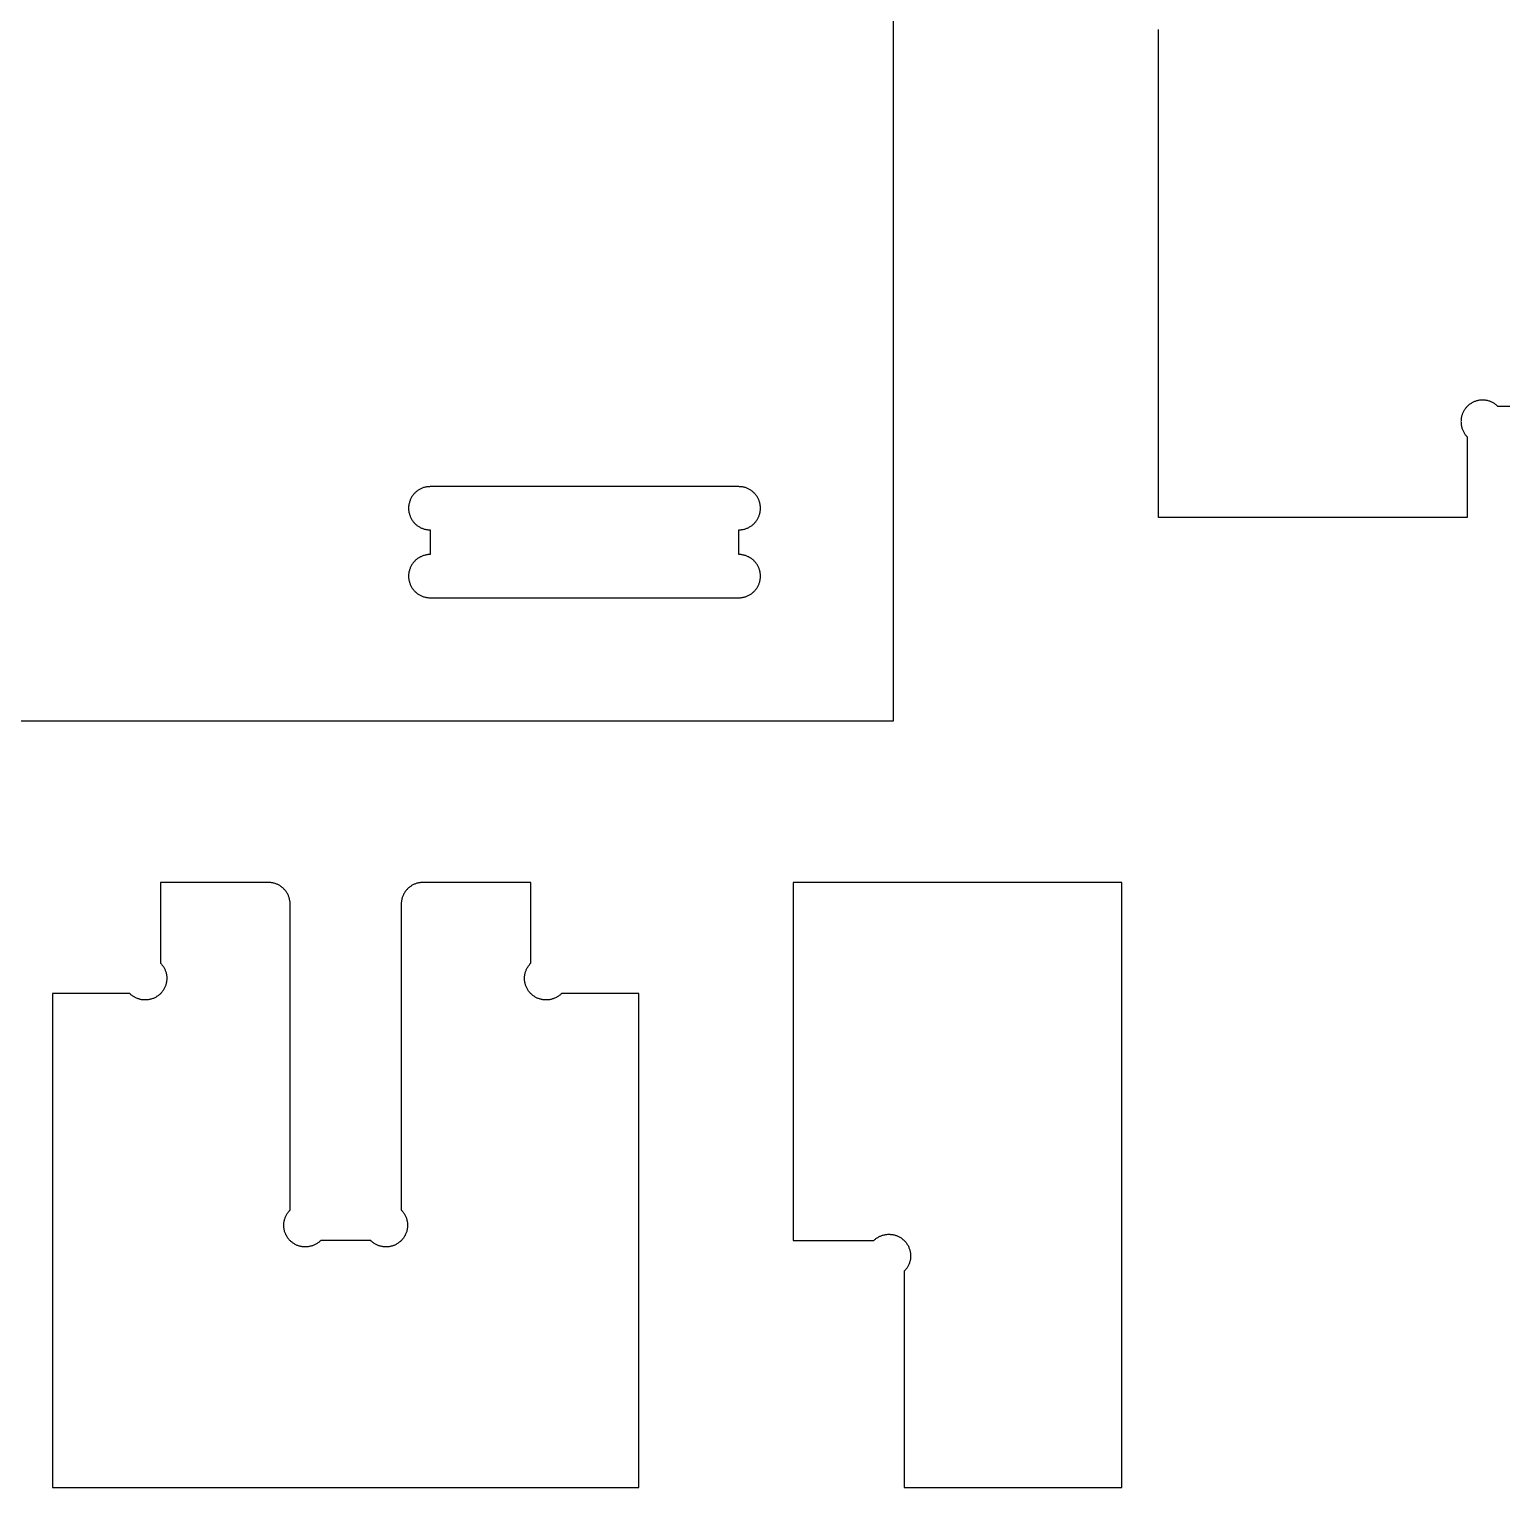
# Model space of a CAD drawing. Header units: millimetres. Extents: x 1594 to 2814, y -1671 to 729.
# Drawn here: x 1728.8 to 1967.2, y -280.7 to -44.5 of the extents above; entities that cross this region are included whole.
import ezdxf

# ---------------------------------------------------------------- set-up
doc = ezdxf.new("R2010")
doc.units = ezdxf.units.MM
doc.header["$MEASUREMENT"] = 0
doc.layers.add('CutIn', color=96, linetype='Continuous', true_color=0x007f00)
doc.layers.add('CutOut', color=4, linetype='Continuous', true_color=0x00ffff)

msp = doc.modelspace()

# ---------------------------------------------------------------- linework, layer by layer
at = {"layer": 'CutIn'}
for p, q in [((1791.74, -119.18), (1791.64, -119.25)), ((1791.84, -119.11), (1791.74, -119.18)), ((1791.95, -119.05), (1791.84, -119.11)), ((1792.05, -118.99), (1791.95, -119.05)), ((1792.16, -118.94), (1792.05, -118.99)), ((1792.27, -118.89), (1792.16, -118.94)), ((1792.38, -118.84), (1792.27, -118.89)), ((1792.49, -118.8), (1792.38, -118.84)), ((1792.61, -118.76), (1792.49, -118.8)), ((1792.72, -118.73), (1792.61, -118.76)), ((1792.84, -118.7), (1792.72, -118.73)), ((1792.96, -118.67), (1792.84, -118.7)), ((1793.08, -118.65), (1792.96, -118.67)), ((1793.2, -118.63), (1793.08, -118.65)), ((1793.32, -118.61), (1793.2, -118.63)), ((1793.44, -118.6), (1793.32, -118.61)), ((1793.56, -118.6), (1793.44, -118.6)), ((1793.68, -118.59), (1793.56, -118.6)), ((1843.68, -118.59), (1793.68, -118.59)), ((1843.8, -118.6), (1843.68, -118.59)), ((1843.92, -118.6), (1843.8, -118.6)), ((1844.04, -118.61), (1843.92, -118.6)), ((1844.16, -118.63), (1844.04, -118.61)), ((1844.28, -118.65), (1844.16, -118.63)), ((1844.4, -118.67), (1844.28, -118.65)), ((1844.52, -118.7), (1844.4, -118.67)), ((1844.63, -118.73), (1844.52, -118.7)), ((1844.75, -118.76), (1844.63, -118.73)), ((1844.86, -118.8), (1844.75, -118.76)), ((1844.98, -118.84), (1844.86, -118.8)), ((1845.09, -118.89), (1844.98, -118.84)), ((1845.2, -118.94), (1845.09, -118.89)), ((1845.31, -118.99), (1845.2, -118.94)), ((1845.41, -119.05), (1845.31, -118.99)), ((1845.52, -119.11), (1845.41, -119.05)), ((1845.62, -119.18), (1845.52, -119.11)), ((1845.72, -119.25), (1845.62, -119.18)), ((1790.22, -121.55), (1790.2, -121.67)), ((1790.24, -121.43), (1790.22, -121.55)), ((1790.27, -121.31), (1790.24, -121.43)), ((1790.3, -121.2), (1790.27, -121.31)), ((1790.33, -121.08), (1790.3, -121.2)), ((1790.37, -120.97), (1790.33, -121.08)), ((1790.41, -120.85), (1790.37, -120.97)), ((1790.45, -120.74), (1790.41, -120.85)), ((1790.5, -120.63), (1790.45, -120.74)), ((1790.55, -120.52), (1790.5, -120.63)), ((1790.61, -120.41), (1790.55, -120.52)), ((1790.67, -120.31), (1790.61, -120.41)), ((1790.73, -120.21), (1790.67, -120.31)), ((1790.8, -120.11), (1790.73, -120.21)), ((1790.87, -120.01), (1790.8, -120.11)), ((1790.94, -119.91), (1790.87, -120.01)), ((1791.02, -119.82), (1790.94, -119.91)), ((1791.1, -119.73), (1791.02, -119.82)), ((1791.18, -119.64), (1791.1, -119.73)), ((1791.27, -119.56), (1791.18, -119.64)), ((1791.36, -119.47), (1791.27, -119.56)), ((1791.45, -119.4), (1791.36, -119.47)), ((1791.54, -119.32), (1791.45, -119.4)), ((1791.64, -119.25), (1791.54, -119.32)), ((1845.81, -119.32), (1845.72, -119.25)), ((1845.91, -119.4), (1845.81, -119.32)), ((1846, -119.47), (1845.91, -119.4)), ((1846.09, -119.56), (1846, -119.47)), ((1846.18, -119.64), (1846.09, -119.56)), ((1846.26, -119.73), (1846.18, -119.64)), ((1846.34, -119.82), (1846.26, -119.73)), ((1846.42, -119.91), (1846.34, -119.82)), ((1846.49, -120.01), (1846.42, -119.91)), ((1846.56, -120.11), (1846.49, -120.01)), ((1846.63, -120.21), (1846.56, -120.11)), ((1846.69, -120.31), (1846.63, -120.21)), ((1846.75, -120.41), (1846.69, -120.31)), ((1846.81, -120.52), (1846.75, -120.41)), ((1846.86, -120.63), (1846.81, -120.52)), ((1846.91, -120.74), (1846.86, -120.63)), ((1846.95, -120.85), (1846.91, -120.74)), ((1846.99, -120.97), (1846.95, -120.85)), ((1847.03, -121.08), (1846.99, -120.97)), ((1847.06, -121.2), (1847.03, -121.08)), ((1847.09, -121.31), (1847.06, -121.2)), ((1847.12, -121.43), (1847.09, -121.31)), ((1847.14, -121.55), (1847.12, -121.43)), ((1847.15, -121.67), (1847.14, -121.55)), ((1790.19, -121.79), (1790.18, -121.91)), ((1790.18, -121.91), (1790.18, -122.03)), ((1790.18, -122.03), (1790.18, -122.15)), ((1790.18, -122.15), (1790.18, -122.27)), ((1790.18, -122.27), (1790.19, -122.4)), ((1790.2, -121.67), (1790.19, -121.79)), ((1790.19, -122.4), (1790.2, -122.52)), ((1790.2, -122.52), (1790.22, -122.64)), ((1790.22, -122.64), (1790.24, -122.75)), ((1790.24, -122.75), (1790.27, -122.87)), ((1790.27, -122.87), (1790.3, -122.99)), ((1790.3, -122.99), (1790.33, -123.11)), ((1790.33, -123.11), (1790.37, -123.22)), ((1790.37, -123.22), (1790.41, -123.33)), ((1790.41, -123.33), (1790.45, -123.45)), ((1790.45, -123.45), (1790.5, -123.56)), ((1790.5, -123.56), (1790.55, -123.67)), ((1790.55, -123.67), (1790.61, -123.77)), ((1790.61, -123.77), (1790.67, -123.88)), ((1790.67, -123.88), (1790.73, -123.98)), ((1790.73, -123.98), (1790.8, -124.08)), ((1846.56, -124.08), (1846.63, -123.98)), ((1846.63, -123.98), (1846.69, -123.88)), ((1846.69, -123.88), (1846.75, -123.77)), ((1846.75, -123.77), (1846.81, -123.67)), ((1846.81, -123.67), (1846.86, -123.56)), ((1846.86, -123.56), (1846.91, -123.45)), ((1846.91, -123.45), (1846.95, -123.33)), ((1846.95, -123.33), (1846.99, -123.22)), ((1846.99, -123.22), (1847.03, -123.11)), ((1847.03, -123.11), (1847.06, -122.99)), ((1847.06, -122.99), (1847.09, -122.87)), ((1847.09, -122.87), (1847.12, -122.75)), ((1847.12, -122.75), (1847.14, -122.64)), ((1847.14, -122.64), (1847.15, -122.52)), ((1847.17, -121.79), (1847.15, -121.67)), ((1847.15, -122.52), (1847.17, -122.4)), ((1847.17, -121.91), (1847.17, -121.79)), ((1847.18, -122.03), (1847.17, -121.91)), ((1847.17, -122.27), (1847.18, -122.15)), ((1847.17, -122.4), (1847.17, -122.27)), ((1847.18, -122.15), (1847.18, -122.03)), ((1790.8, -124.08), (1790.87, -124.18)), ((1790.87, -124.18), (1790.94, -124.28)), ((1790.94, -124.28), (1791.02, -124.37)), ((1791.02, -124.37), (1791.1, -124.46)), ((1791.1, -124.46), (1791.18, -124.55)), ((1791.18, -124.55), (1791.27, -124.63)), ((1791.27, -124.63), (1791.36, -124.71)), ((1791.36, -124.71), (1791.45, -124.79)), ((1791.45, -124.79), (1791.54, -124.87)), ((1791.54, -124.87), (1791.64, -124.94)), ((1791.64, -124.94), (1791.74, -125.01)), ((1791.74, -125.01), (1791.84, -125.07)), ((1791.84, -125.07), (1791.95, -125.13)), ((1791.95, -125.13), (1792.05, -125.19)), ((1792.05, -125.19), (1792.16, -125.25)), ((1792.16, -125.25), (1792.27, -125.3)), ((1792.27, -125.3), (1792.38, -125.34)), ((1792.38, -125.34), (1792.49, -125.39)), ((1792.49, -125.39), (1792.61, -125.43)), ((1792.61, -125.43), (1792.72, -125.46)), ((1792.72, -125.46), (1792.84, -125.49)), ((1792.84, -125.49), (1792.96, -125.52)), ((1792.96, -125.52), (1793.08, -125.54)), ((1793.08, -125.54), (1793.2, -125.56)), ((1793.2, -125.56), (1793.32, -125.57)), ((1793.32, -125.57), (1793.44, -125.59)), ((1793.44, -125.59), (1793.56, -125.59)), ((1793.56, -125.59), (1793.68, -125.59)), ((1793.68, -125.59), (1793.68, -129.59)), ((1843.68, -129.59), (1843.68, -125.59)), ((1843.68, -125.59), (1843.8, -125.59)), ((1843.8, -125.59), (1843.92, -125.59)), ((1843.92, -125.59), (1844.04, -125.57)), ((1844.04, -125.57), (1844.16, -125.56)), ((1844.16, -125.56), (1844.28, -125.54)), ((1844.28, -125.54), (1844.4, -125.52)), ((1844.4, -125.52), (1844.52, -125.49)), ((1844.52, -125.49), (1844.63, -125.46)), ((1844.63, -125.46), (1844.75, -125.43)), ((1844.75, -125.43), (1844.86, -125.39)), ((1844.86, -125.39), (1844.98, -125.34)), ((1844.98, -125.34), (1845.09, -125.3)), ((1845.09, -125.3), (1845.2, -125.25)), ((1845.2, -125.25), (1845.31, -125.19)), ((1845.31, -125.19), (1845.41, -125.13)), ((1845.41, -125.13), (1845.52, -125.07)), ((1845.52, -125.07), (1845.62, -125.01)), ((1845.62, -125.01), (1845.72, -124.94)), ((1845.72, -124.94), (1845.81, -124.87)), ((1845.81, -124.87), (1845.91, -124.79)), ((1845.91, -124.79), (1846, -124.71)), ((1846, -124.71), (1846.09, -124.63)), ((1846.09, -124.63), (1846.18, -124.55)), ((1846.18, -124.55), (1846.26, -124.46)), ((1846.26, -124.46), (1846.34, -124.37)), ((1846.34, -124.37), (1846.42, -124.28)), ((1846.42, -124.28), (1846.49, -124.18)), ((1846.49, -124.18), (1846.56, -124.08)), ((1790.8, -131.11), (1790.73, -131.21)), ((1790.87, -131.01), (1790.8, -131.11)), ((1790.94, -130.91), (1790.87, -131.01)), ((1791.02, -130.82), (1790.94, -130.91)), ((1791.1, -130.73), (1791.02, -130.82)), ((1791.18, -130.64), (1791.1, -130.73)), ((1791.27, -130.56), (1791.18, -130.64)), ((1791.36, -130.47), (1791.27, -130.56)), ((1791.45, -130.4), (1791.36, -130.47)), ((1791.54, -130.32), (1791.45, -130.4)), ((1791.64, -130.25), (1791.54, -130.32)), ((1791.74, -130.18), (1791.64, -130.25)), ((1791.84, -130.11), (1791.74, -130.18)), ((1791.95, -130.05), (1791.84, -130.11)), ((1792.05, -129.99), (1791.95, -130.05)), ((1792.16, -129.94), (1792.05, -129.99)), ((1792.27, -129.89), (1792.16, -129.94)), ((1792.38, -129.84), (1792.27, -129.89)), ((1792.49, -129.8), (1792.38, -129.84)), ((1792.61, -129.76), (1792.49, -129.8)), ((1792.72, -129.73), (1792.61, -129.76)), ((1792.84, -129.7), (1792.72, -129.73)), ((1792.96, -129.67), (1792.84, -129.7)), ((1793.08, -129.65), (1792.96, -129.67)), ((1793.2, -129.63), (1793.08, -129.65)), ((1793.32, -129.61), (1793.2, -129.63)), ((1793.44, -129.6), (1793.32, -129.61)), ((1793.56, -129.6), (1793.44, -129.6)), ((1793.68, -129.59), (1793.56, -129.6)), ((1843.8, -129.6), (1843.68, -129.59)), ((1843.92, -129.6), (1843.8, -129.6)), ((1844.04, -129.61), (1843.92, -129.6)), ((1844.16, -129.63), (1844.04, -129.61)), ((1844.28, -129.65), (1844.16, -129.63)), ((1844.4, -129.67), (1844.28, -129.65)), ((1844.52, -129.7), (1844.4, -129.67)), ((1844.63, -129.73), (1844.52, -129.7)), ((1844.75, -129.76), (1844.63, -129.73)), ((1844.86, -129.8), (1844.75, -129.76)), ((1844.98, -129.84), (1844.86, -129.8)), ((1845.09, -129.89), (1844.98, -129.84)), ((1845.2, -129.94), (1845.09, -129.89)), ((1845.31, -129.99), (1845.2, -129.94)), ((1845.41, -130.05), (1845.31, -129.99)), ((1845.52, -130.11), (1845.41, -130.05)), ((1845.62, -130.18), (1845.52, -130.11)), ((1845.72, -130.25), (1845.62, -130.18)), ((1845.81, -130.32), (1845.72, -130.25)), ((1845.91, -130.4), (1845.81, -130.32)), ((1846, -130.47), (1845.91, -130.4)), ((1846.09, -130.56), (1846, -130.47)), ((1846.18, -130.64), (1846.09, -130.56)), ((1846.26, -130.73), (1846.18, -130.64)), ((1846.34, -130.82), (1846.26, -130.73)), ((1846.42, -130.91), (1846.34, -130.82)), ((1846.49, -131.01), (1846.42, -130.91)), ((1846.56, -131.11), (1846.49, -131.01)), ((1846.63, -131.21), (1846.56, -131.11)), ((1790.19, -132.79), (1790.18, -132.91)), ((1790.18, -132.91), (1790.18, -133.03)), ((1790.18, -133.03), (1790.18, -133.15)), ((1790.18, -133.15), (1790.18, -133.27)), ((1790.18, -133.27), (1790.19, -133.4)), ((1790.2, -132.67), (1790.19, -132.79)), ((1790.19, -133.4), (1790.2, -133.52)), ((1790.22, -132.55), (1790.2, -132.67)), ((1790.2, -133.52), (1790.22, -133.64)), ((1790.24, -132.43), (1790.22, -132.55)), ((1790.27, -132.31), (1790.24, -132.43)), ((1790.3, -132.2), (1790.27, -132.31)), ((1790.33, -132.08), (1790.3, -132.2)), ((1790.37, -131.97), (1790.33, -132.08)), ((1790.41, -131.85), (1790.37, -131.97)), ((1790.45, -131.74), (1790.41, -131.85)), ((1790.5, -131.63), (1790.45, -131.74)), ((1790.55, -131.52), (1790.5, -131.63)), ((1790.61, -131.41), (1790.55, -131.52)), ((1790.67, -131.31), (1790.61, -131.41)), ((1790.73, -131.21), (1790.67, -131.31)), ((1846.69, -131.31), (1846.63, -131.21)), ((1846.75, -131.41), (1846.69, -131.31)), ((1846.81, -131.52), (1846.75, -131.41)), ((1846.86, -131.63), (1846.81, -131.52)), ((1846.91, -131.74), (1846.86, -131.63)), ((1846.95, -131.85), (1846.91, -131.74)), ((1846.99, -131.97), (1846.95, -131.85)), ((1847.03, -132.08), (1846.99, -131.97)), ((1847.06, -132.2), (1847.03, -132.08)), ((1847.09, -132.31), (1847.06, -132.2)), ((1847.12, -132.43), (1847.09, -132.31)), ((1847.14, -132.55), (1847.12, -132.43)), ((1847.15, -132.67), (1847.14, -132.55)), ((1847.14, -133.64), (1847.15, -133.52)), ((1847.17, -132.79), (1847.15, -132.67)), ((1847.15, -133.52), (1847.17, -133.4)), ((1847.17, -132.91), (1847.17, -132.79)), ((1847.18, -133.03), (1847.17, -132.91)), ((1847.17, -133.27), (1847.18, -133.15)), ((1847.17, -133.4), (1847.17, -133.27)), ((1847.18, -133.15), (1847.18, -133.03)), ((1790.22, -133.64), (1790.24, -133.75)), ((1790.24, -133.75), (1790.27, -133.87)), ((1790.27, -133.87), (1790.3, -133.99)), ((1790.3, -133.99), (1790.33, -134.11)), ((1790.33, -134.11), (1790.37, -134.22)), ((1790.37, -134.22), (1790.41, -134.33)), ((1790.41, -134.33), (1790.45, -134.45)), ((1790.45, -134.45), (1790.5, -134.56)), ((1790.5, -134.56), (1790.55, -134.67)), ((1790.55, -134.67), (1790.61, -134.77)), ((1790.61, -134.77), (1790.67, -134.88)), ((1790.67, -134.88), (1790.73, -134.98)), ((1790.73, -134.98), (1790.8, -135.08)), ((1790.8, -135.08), (1790.87, -135.18)), ((1790.87, -135.18), (1790.94, -135.28)), ((1790.94, -135.28), (1791.02, -135.37)), ((1791.02, -135.37), (1791.1, -135.46)), ((1791.1, -135.46), (1791.18, -135.55)), ((1791.18, -135.55), (1791.27, -135.63)), ((1791.27, -135.63), (1791.36, -135.71)), ((1791.36, -135.71), (1791.45, -135.79)), ((1791.45, -135.79), (1791.54, -135.87)), ((1791.54, -135.87), (1791.64, -135.94)), ((1845.72, -135.94), (1845.81, -135.87)), ((1845.81, -135.87), (1845.91, -135.79)), ((1845.91, -135.79), (1846, -135.71)), ((1846, -135.71), (1846.09, -135.63)), ((1846.09, -135.63), (1846.18, -135.55)), ((1846.18, -135.55), (1846.26, -135.46)), ((1846.26, -135.46), (1846.34, -135.37)), ((1846.34, -135.37), (1846.42, -135.28)), ((1846.42, -135.28), (1846.49, -135.18)), ((1846.49, -135.18), (1846.56, -135.08)), ((1846.56, -135.08), (1846.63, -134.98)), ((1846.63, -134.98), (1846.69, -134.88)), ((1846.69, -134.88), (1846.75, -134.77)), ((1846.75, -134.77), (1846.81, -134.67)), ((1846.81, -134.67), (1846.86, -134.56)), ((1846.86, -134.56), (1846.91, -134.45)), ((1846.91, -134.45), (1846.95, -134.33)), ((1846.95, -134.33), (1846.99, -134.22)), ((1846.99, -134.22), (1847.03, -134.11)), ((1847.03, -134.11), (1847.06, -133.99)), ((1847.06, -133.99), (1847.09, -133.87)), ((1847.09, -133.87), (1847.12, -133.75)), ((1847.12, -133.75), (1847.14, -133.64)), ((1791.64, -135.94), (1791.74, -136.01)), ((1791.74, -136.01), (1791.84, -136.07)), ((1791.84, -136.07), (1791.95, -136.13)), ((1791.95, -136.13), (1792.05, -136.19)), ((1792.05, -136.19), (1792.16, -136.25)), ((1792.16, -136.25), (1792.27, -136.3)), ((1792.27, -136.3), (1792.38, -136.34)), ((1792.38, -136.34), (1792.49, -136.39)), ((1792.49, -136.39), (1792.61, -136.43)), ((1792.61, -136.43), (1792.72, -136.46)), ((1792.72, -136.46), (1792.84, -136.49)), ((1792.84, -136.49), (1792.96, -136.52)), ((1792.96, -136.52), (1793.08, -136.54)), ((1793.08, -136.54), (1793.2, -136.56)), ((1793.2, -136.56), (1793.32, -136.57)), ((1793.32, -136.57), (1793.44, -136.59)), ((1793.44, -136.59), (1793.56, -136.59)), ((1793.56, -136.59), (1793.68, -136.59)), ((1793.68, -136.59), (1843.68, -136.59)), ((1843.68, -136.59), (1843.8, -136.59)), ((1843.8, -136.59), (1843.92, -136.59)), ((1843.92, -136.59), (1844.04, -136.57)), ((1844.04, -136.57), (1844.16, -136.56)), ((1844.16, -136.56), (1844.28, -136.54)), ((1844.28, -136.54), (1844.4, -136.52)), ((1844.4, -136.52), (1844.52, -136.49)), ((1844.52, -136.49), (1844.63, -136.46)), ((1844.63, -136.46), (1844.75, -136.43)), ((1844.75, -136.43), (1844.86, -136.39)), ((1844.86, -136.39), (1844.98, -136.34)), ((1844.98, -136.34), (1845.09, -136.3)), ((1845.09, -136.3), (1845.2, -136.25)), ((1845.2, -136.25), (1845.31, -136.19)), ((1845.31, -136.19), (1845.41, -136.13)), ((1845.41, -136.13), (1845.52, -136.07)), ((1845.52, -136.07), (1845.62, -136.01)), ((1845.62, -136.01), (1845.72, -135.94))]:
    msp.add_line(p, q, dxfattribs=at)
at = {"layer": 'CutOut'}
for p, q in [((1868.68, 181.41), (1868.68, -156.59)), ((1911.68, -105.59), (1911.68, -44.54)), ((1962.72, -104.88), (1962.61, -104.93)), ((1962.83, -104.83), (1962.72, -104.88)), ((1962.94, -104.79), (1962.83, -104.83)), ((1963.06, -104.75), (1962.94, -104.79)), ((1963.17, -104.71), (1963.06, -104.75)), ((1963.29, -104.68), (1963.17, -104.71)), ((1963.4, -104.65), (1963.29, -104.68)), ((1963.52, -104.63), (1963.4, -104.65)), ((1963.64, -104.61), (1963.52, -104.63)), ((1963.76, -104.59), (1963.64, -104.61)), ((1963.88, -104.58), (1963.76, -104.59)), ((1964, -104.57), (1963.88, -104.58)), ((1964.12, -104.57), (1964, -104.57)), ((1964.24, -104.57), (1964.12, -104.57)), ((1964.37, -104.57), (1964.24, -104.57)), ((1964.49, -104.58), (1964.37, -104.57)), ((1964.61, -104.6), (1964.49, -104.58)), ((1964.73, -104.62), (1964.61, -104.6)), ((1964.84, -104.64), (1964.73, -104.62)), ((1964.96, -104.66), (1964.84, -104.64)), ((1965.08, -104.69), (1964.96, -104.66)), ((1965.2, -104.73), (1965.08, -104.69)), ((1965.31, -104.76), (1965.2, -104.73)), ((1965.42, -104.81), (1965.31, -104.76)), ((1965.54, -104.85), (1965.42, -104.81)), ((1965.65, -104.9), (1965.54, -104.85)), ((1965.75, -104.96), (1965.65, -104.9)), ((1911.68, -123.59), (1911.68, -105.59)), ((1960.76, -107.2), (1960.74, -107.32)), ((1960.8, -107.09), (1960.76, -107.2)), ((1960.83, -106.97), (1960.8, -107.09)), ((1960.87, -106.86), (1960.83, -106.97)), ((1960.91, -106.74), (1960.87, -106.86)), ((1960.96, -106.63), (1960.91, -106.74)), ((1961.01, -106.52), (1960.96, -106.63)), ((1961.07, -106.42), (1961.01, -106.52)), ((1961.13, -106.31), (1961.07, -106.42)), ((1961.19, -106.21), (1961.13, -106.31)), ((1961.26, -106.11), (1961.19, -106.21)), ((1961.33, -106.01), (1961.26, -106.11)), ((1961.4, -105.91), (1961.33, -106.01)), ((1961.48, -105.82), (1961.4, -105.91)), ((1961.55, -105.73), (1961.48, -105.82)), ((1961.64, -105.64), (1961.55, -105.73)), ((1961.72, -105.55), (1961.64, -105.64)), ((1961.81, -105.47), (1961.72, -105.55)), ((1961.9, -105.39), (1961.81, -105.47)), ((1962, -105.31), (1961.9, -105.39)), ((1962.09, -105.24), (1962, -105.31)), ((1962.19, -105.17), (1962.09, -105.24)), ((1962.29, -105.11), (1962.19, -105.17)), ((1962.4, -105.04), (1962.29, -105.11)), ((1962.5, -104.98), (1962.4, -105.04)), ((1962.61, -104.93), (1962.5, -104.98)), ((1965.86, -105.01), (1965.75, -104.96)), ((1965.96, -105.07), (1965.86, -105.01)), ((1966.07, -105.14), (1965.96, -105.07)), ((1966.17, -105.21), (1966.07, -105.14)), ((1966.26, -105.28), (1966.17, -105.21)), ((1966.36, -105.35), (1966.26, -105.28)), ((1966.45, -105.43), (1966.36, -105.35)), ((1966.54, -105.51), (1966.45, -105.43)), ((1966.63, -105.59), (1966.54, -105.51)), ((2038.73, -105.59), (1966.63, -105.59)), ((1960.66, -107.92), (1960.65, -108.04)), ((1960.65, -108.04), (1960.66, -108.16)), ((1960.68, -107.68), (1960.66, -107.8)), ((1960.66, -107.8), (1960.66, -107.92)), ((1960.66, -108.16), (1960.66, -108.28)), ((1960.66, -108.28), (1960.67, -108.4)), ((1960.67, -108.4), (1960.68, -108.52)), ((1960.69, -107.56), (1960.68, -107.68)), ((1960.68, -108.52), (1960.7, -108.64)), ((1960.71, -107.44), (1960.69, -107.56)), ((1960.7, -108.64), (1960.72, -108.76)), ((1960.74, -107.32), (1960.71, -107.44)), ((1960.72, -108.76), (1960.75, -108.88)), ((1960.75, -108.88), (1960.78, -108.99)), ((1960.78, -108.99), (1960.81, -109.11)), ((1960.81, -109.11), (1960.85, -109.22)), ((1960.85, -109.22), (1960.89, -109.34)), ((1960.89, -109.34), (1960.94, -109.45)), ((1960.94, -109.45), (1960.99, -109.56)), ((1960.99, -109.56), (1961.04, -109.67)), ((1961.04, -109.67), (1961.1, -109.77)), ((1961.1, -109.77), (1961.16, -109.88)), ((1961.16, -109.88), (1961.22, -109.98)), ((1961.22, -109.98), (1961.29, -110.08)), ((1961.29, -110.08), (1961.36, -110.18)), ((1961.36, -110.18), (1961.44, -110.27)), ((1961.44, -110.27), (1961.51, -110.37)), ((1961.51, -110.37), (1961.6, -110.46)), ((1961.6, -110.46), (1961.68, -110.54)), ((1961.68, -110.54), (1961.68, -123.59)), ((1961.68, -123.59), (1911.68, -123.59)), ((1868.68, -156.59), (1618.68, -156.59)), ((1767.49, -182.71), (1749.99, -182.71)), ((1749.99, -182.71), (1749.99, -195.76)), ((1767.61, -182.71), (1767.49, -182.71)), ((1767.73, -182.72), (1767.61, -182.71)), ((1767.85, -182.73), (1767.73, -182.72)), ((1767.96, -182.74), (1767.85, -182.73)), ((1768.08, -182.76), (1767.96, -182.74)), ((1768.2, -182.78), (1768.08, -182.76)), ((1768.32, -182.81), (1768.2, -182.78)), ((1768.43, -182.84), (1768.32, -182.81)), ((1768.55, -182.88), (1768.43, -182.84)), ((1768.66, -182.91), (1768.55, -182.88)), ((1768.77, -182.96), (1768.66, -182.91)), ((1768.88, -183), (1768.77, -182.96)), ((1768.99, -183.05), (1768.88, -183)), ((1769.1, -183.1), (1768.99, -183.05)), ((1769.2, -183.16), (1769.1, -183.1)), ((1769.31, -183.22), (1769.2, -183.16)), ((1769.41, -183.28), (1769.31, -183.22)), ((1769.51, -183.35), (1769.41, -183.28)), ((1769.6, -183.42), (1769.51, -183.35)), ((1769.7, -183.5), (1769.6, -183.42)), ((1769.79, -183.57), (1769.7, -183.5)), ((1769.88, -183.65), (1769.79, -183.57)), ((1790.19, -183.57), (1790.1, -183.65)), ((1790.28, -183.5), (1790.19, -183.57)), ((1790.37, -183.42), (1790.28, -183.5)), ((1790.47, -183.35), (1790.37, -183.42)), ((1790.57, -183.28), (1790.47, -183.35)), ((1790.67, -183.22), (1790.57, -183.28)), ((1790.77, -183.16), (1790.67, -183.22)), ((1790.88, -183.1), (1790.77, -183.16)), ((1790.98, -183.05), (1790.88, -183.1)), ((1791.09, -183), (1790.98, -183.05)), ((1791.2, -182.96), (1791.09, -183)), ((1791.32, -182.91), (1791.2, -182.96)), ((1791.43, -182.88), (1791.32, -182.91)), ((1791.54, -182.84), (1791.43, -182.88)), ((1791.66, -182.81), (1791.54, -182.84)), ((1791.78, -182.78), (1791.66, -182.81)), ((1791.89, -182.76), (1791.78, -182.78)), ((1792.01, -182.74), (1791.89, -182.76)), ((1792.13, -182.73), (1792.01, -182.74)), ((1792.25, -182.72), (1792.13, -182.73)), ((1792.37, -182.71), (1792.25, -182.72)), ((1792.49, -182.71), (1792.37, -182.71)), ((1809.99, -182.71), (1792.49, -182.71)), ((1809.99, -195.76), (1809.99, -182.71)), ((1870.48, -182.71), (1852.48, -182.71)), ((1852.48, -182.71), (1852.48, -240.71)), ((1905.69, -182.71), (1870.48, -182.71)), ((1905.69, -280.71), (1905.69, -182.71)), ((1769.96, -183.74), (1769.88, -183.65)), ((1770.05, -183.82), (1769.96, -183.74)), ((1770.13, -183.91), (1770.05, -183.82)), ((1770.2, -184), (1770.13, -183.91)), ((1770.28, -184.1), (1770.2, -184)), ((1770.35, -184.19), (1770.28, -184.1)), ((1770.41, -184.29), (1770.35, -184.19)), ((1770.48, -184.39), (1770.41, -184.29)), ((1770.54, -184.5), (1770.48, -184.39)), ((1770.6, -184.6), (1770.54, -184.5)), ((1770.65, -184.71), (1770.6, -184.6)), ((1770.7, -184.82), (1770.65, -184.71)), ((1770.74, -184.93), (1770.7, -184.82)), ((1770.79, -185.04), (1770.74, -184.93)), ((1770.82, -185.15), (1770.79, -185.04)), ((1770.86, -185.27), (1770.82, -185.15)), ((1770.89, -185.38), (1770.86, -185.27)), ((1770.91, -185.5), (1770.89, -185.38)), ((1770.94, -185.62), (1770.91, -185.5)), ((1770.95, -185.74), (1770.94, -185.62)), ((1770.97, -185.85), (1770.95, -185.74)), ((1770.98, -185.97), (1770.97, -185.85)), ((1770.99, -186.09), (1770.98, -185.97)), ((1789, -185.97), (1788.99, -186.09)), ((1789.01, -185.85), (1789, -185.97)), ((1789.02, -185.74), (1789.01, -185.85)), ((1789.04, -185.62), (1789.02, -185.74)), ((1789.06, -185.5), (1789.04, -185.62)), ((1789.09, -185.38), (1789.06, -185.5)), ((1789.12, -185.27), (1789.09, -185.38)), ((1789.15, -185.15), (1789.12, -185.27)), ((1789.19, -185.04), (1789.15, -185.15)), ((1789.23, -184.93), (1789.19, -185.04)), ((1789.28, -184.82), (1789.23, -184.93)), ((1789.33, -184.71), (1789.28, -184.82)), ((1789.38, -184.6), (1789.33, -184.71)), ((1789.44, -184.5), (1789.38, -184.6)), ((1789.5, -184.39), (1789.44, -184.5)), ((1789.56, -184.29), (1789.5, -184.39)), ((1789.63, -184.19), (1789.56, -184.29)), ((1789.7, -184.1), (1789.63, -184.19)), ((1789.77, -184), (1789.7, -184.1)), ((1789.85, -183.91), (1789.77, -184)), ((1789.93, -183.82), (1789.85, -183.91)), ((1790.01, -183.74), (1789.93, -183.82)), ((1790.1, -183.65), (1790.01, -183.74)), ((1770.99, -186.21), (1770.99, -186.09)), ((1770.99, -204.21), (1770.99, -186.21)), ((1788.99, -186.09), (1788.99, -186.21)), ((1788.99, -186.21), (1788.99, -204.21)), ((1749.99, -195.76), (1750.07, -195.85)), ((1750.07, -195.85), (1750.15, -195.94)), ((1750.15, -195.94), (1750.23, -196.03)), ((1750.23, -196.03), (1750.3, -196.13)), ((1750.3, -196.13), (1750.38, -196.22)), ((1750.38, -196.22), (1750.44, -196.32)), ((1750.44, -196.32), (1750.51, -196.43)), ((1750.51, -196.43), (1750.57, -196.53)), ((1750.57, -196.53), (1750.63, -196.64)), ((1750.63, -196.64), (1750.68, -196.75)), ((1750.68, -196.75), (1750.73, -196.86)), ((1750.73, -196.86), (1750.77, -196.97)), ((1750.77, -196.97), (1750.82, -197.08)), ((1750.82, -197.08), (1750.85, -197.2)), ((1750.85, -197.2), (1750.89, -197.31)), ((1750.89, -197.31), (1750.92, -197.43)), ((1750.92, -197.43), (1750.94, -197.55)), ((1750.94, -197.55), (1750.97, -197.67)), ((1750.97, -197.67), (1750.98, -197.78)), ((1750.98, -197.78), (1751, -197.9)), ((1751, -197.9), (1751.01, -198.03)), ((1808.97, -198.03), (1808.98, -197.9)), ((1808.98, -197.9), (1808.99, -197.78)), ((1808.99, -197.78), (1809.01, -197.67)), ((1809.01, -197.67), (1809.03, -197.55)), ((1809.03, -197.55), (1809.06, -197.43)), ((1809.06, -197.43), (1809.09, -197.31)), ((1809.09, -197.31), (1809.12, -197.2)), ((1809.12, -197.2), (1809.16, -197.08)), ((1809.16, -197.08), (1809.2, -196.97)), ((1809.2, -196.97), (1809.25, -196.86)), ((1809.25, -196.86), (1809.3, -196.75)), ((1809.3, -196.75), (1809.35, -196.64)), ((1809.35, -196.64), (1809.41, -196.53)), ((1809.41, -196.53), (1809.47, -196.43)), ((1809.47, -196.43), (1809.53, -196.32)), ((1809.53, -196.32), (1809.6, -196.22)), ((1809.6, -196.22), (1809.67, -196.13)), ((1809.67, -196.13), (1809.74, -196.03)), ((1809.74, -196.03), (1809.82, -195.94)), ((1809.82, -195.94), (1809.9, -195.85)), ((1809.9, -195.85), (1809.99, -195.76)), ((1750.34, -200.3), (1750.27, -200.4)), ((1750.41, -200.2), (1750.34, -200.3)), ((1750.48, -200.1), (1750.41, -200.2)), ((1750.54, -200), (1750.48, -200.1)), ((1750.6, -199.89), (1750.54, -200)), ((1750.65, -199.78), (1750.6, -199.89)), ((1750.7, -199.67), (1750.65, -199.78)), ((1750.75, -199.56), (1750.7, -199.67)), ((1750.8, -199.45), (1750.75, -199.56)), ((1750.84, -199.34), (1750.8, -199.45)), ((1750.87, -199.22), (1750.84, -199.34)), ((1750.9, -199.1), (1750.87, -199.22)), ((1750.93, -198.99), (1750.9, -199.1)), ((1750.96, -198.87), (1750.93, -198.99)), ((1750.97, -198.75), (1750.96, -198.87)), ((1750.99, -198.63), (1750.97, -198.75)), ((1751, -198.51), (1750.99, -198.63)), ((1751.01, -198.39), (1751, -198.51)), ((1751.01, -198.03), (1751.01, -198.15)), ((1751.01, -198.15), (1751.01, -198.27)), ((1751.01, -198.27), (1751.01, -198.39)), ((1808.96, -198.15), (1808.97, -198.03)), ((1808.96, -198.27), (1808.96, -198.15)), ((1808.97, -198.39), (1808.96, -198.27)), ((1808.97, -198.51), (1808.97, -198.39)), ((1808.98, -198.63), (1808.97, -198.51)), ((1809, -198.75), (1808.98, -198.63)), ((1809.02, -198.87), (1809, -198.75)), ((1809.04, -198.99), (1809.02, -198.87)), ((1809.07, -199.1), (1809.04, -198.99)), ((1809.1, -199.22), (1809.07, -199.1)), ((1809.14, -199.34), (1809.1, -199.22)), ((1809.18, -199.45), (1809.14, -199.34)), ((1809.22, -199.56), (1809.18, -199.45)), ((1809.27, -199.67), (1809.22, -199.56)), ((1809.32, -199.78), (1809.27, -199.67)), ((1809.38, -199.89), (1809.32, -199.78)), ((1809.44, -200), (1809.38, -199.89)), ((1809.5, -200.1), (1809.44, -200)), ((1809.56, -200.2), (1809.5, -200.1)), ((1809.63, -200.3), (1809.56, -200.2)), ((1809.71, -200.4), (1809.63, -200.3)), ((1745.04, -200.71), (1732.5, -200.71)), ((1732.5, -200.71), (1732.5, -280.71)), ((1745.12, -200.8), (1745.04, -200.71)), ((1745.21, -200.88), (1745.12, -200.8)), ((1745.31, -200.95), (1745.21, -200.88)), ((1745.4, -201.03), (1745.31, -200.95)), ((1745.5, -201.1), (1745.4, -201.03)), ((1745.6, -201.17), (1745.5, -201.1)), ((1745.7, -201.23), (1745.6, -201.17)), ((1745.81, -201.29), (1745.7, -201.23)), ((1745.91, -201.35), (1745.81, -201.29)), ((1746.02, -201.4), (1745.91, -201.35)), ((1746.13, -201.45), (1746.02, -201.4)), ((1746.24, -201.5), (1746.13, -201.45)), ((1746.36, -201.54), (1746.24, -201.5)), ((1746.47, -201.58), (1746.36, -201.54)), ((1746.59, -201.61), (1746.47, -201.58)), ((1746.7, -201.64), (1746.59, -201.61)), ((1746.82, -201.67), (1746.7, -201.64)), ((1746.94, -201.69), (1746.82, -201.67)), ((1747.06, -201.71), (1746.94, -201.69)), ((1747.18, -201.72), (1747.06, -201.71)), ((1747.3, -201.73), (1747.18, -201.72)), ((1747.42, -201.74), (1747.3, -201.73)), ((1747.54, -201.74), (1747.42, -201.74)), ((1747.66, -201.73), (1747.54, -201.74)), ((1747.78, -201.73), (1747.66, -201.73)), ((1747.9, -201.71), (1747.78, -201.73)), ((1748.02, -201.7), (1747.9, -201.71)), ((1748.14, -201.68), (1748.02, -201.7)), ((1748.26, -201.66), (1748.14, -201.68)), ((1748.38, -201.63), (1748.26, -201.66)), ((1748.5, -201.6), (1748.38, -201.63)), ((1748.61, -201.56), (1748.5, -201.6)), ((1748.73, -201.52), (1748.61, -201.56)), ((1748.84, -201.48), (1748.73, -201.52)), ((1748.95, -201.43), (1748.84, -201.48)), ((1749.06, -201.38), (1748.95, -201.43)), ((1749.17, -201.32), (1749.06, -201.38)), ((1749.27, -201.26), (1749.17, -201.32)), ((1749.37, -201.2), (1749.27, -201.26)), ((1749.48, -201.13), (1749.37, -201.2)), ((1749.57, -201.06), (1749.48, -201.13)), ((1749.67, -200.99), (1749.57, -201.06)), ((1749.76, -200.92), (1749.67, -200.99)), ((1749.86, -200.84), (1749.76, -200.92)), ((1749.94, -200.75), (1749.86, -200.84)), ((1750.03, -200.67), (1749.94, -200.75)), ((1750.11, -200.58), (1750.03, -200.67)), ((1750.19, -200.49), (1750.11, -200.58)), ((1750.27, -200.4), (1750.19, -200.49)), ((1809.78, -200.49), (1809.71, -200.4)), ((1809.86, -200.58), (1809.78, -200.49)), ((1809.95, -200.67), (1809.86, -200.58)), ((1810.03, -200.75), (1809.95, -200.67)), ((1810.12, -200.84), (1810.03, -200.75)), ((1810.21, -200.92), (1810.12, -200.84)), ((1810.3, -200.99), (1810.21, -200.92)), ((1810.4, -201.06), (1810.3, -200.99)), ((1810.5, -201.13), (1810.4, -201.06)), ((1810.6, -201.2), (1810.5, -201.13)), ((1810.7, -201.26), (1810.6, -201.2)), ((1810.81, -201.32), (1810.7, -201.26)), ((1810.92, -201.38), (1810.81, -201.32)), ((1811.03, -201.43), (1810.92, -201.38)), ((1811.14, -201.48), (1811.03, -201.43)), ((1811.25, -201.52), (1811.14, -201.48)), ((1811.36, -201.56), (1811.25, -201.52)), ((1811.48, -201.6), (1811.36, -201.56)), ((1811.6, -201.63), (1811.48, -201.6)), ((1811.71, -201.66), (1811.6, -201.63)), ((1811.83, -201.68), (1811.71, -201.66)), ((1811.95, -201.7), (1811.83, -201.68)), ((1812.07, -201.71), (1811.95, -201.7)), ((1812.19, -201.73), (1812.07, -201.71)), ((1812.31, -201.73), (1812.19, -201.73)), ((1812.43, -201.74), (1812.31, -201.73)), ((1812.55, -201.74), (1812.43, -201.74)), ((1812.67, -201.73), (1812.55, -201.74)), ((1812.79, -201.72), (1812.67, -201.73)), ((1812.91, -201.71), (1812.79, -201.72)), ((1813.03, -201.69), (1812.91, -201.71)), ((1813.15, -201.67), (1813.03, -201.69)), ((1813.27, -201.64), (1813.15, -201.67)), ((1813.39, -201.61), (1813.27, -201.64)), ((1813.5, -201.58), (1813.39, -201.61)), ((1813.62, -201.54), (1813.5, -201.58)), ((1813.73, -201.5), (1813.62, -201.54)), ((1813.84, -201.45), (1813.73, -201.5)), ((1813.95, -201.4), (1813.84, -201.45)), ((1814.06, -201.35), (1813.95, -201.4)), ((1814.17, -201.29), (1814.06, -201.35)), ((1814.27, -201.23), (1814.17, -201.29)), ((1814.38, -201.17), (1814.27, -201.23)), ((1814.48, -201.1), (1814.38, -201.17)), ((1814.57, -201.03), (1814.48, -201.1)), ((1814.67, -200.95), (1814.57, -201.03)), ((1814.76, -200.88), (1814.67, -200.95)), ((1814.85, -200.8), (1814.76, -200.88)), ((1814.94, -200.71), (1814.85, -200.8)), ((1827.48, -200.71), (1814.94, -200.71)), ((1827.48, -280.71), (1827.48, -200.71)), ((1770.99, -235.76), (1770.99, -204.21)), ((1788.99, -204.21), (1788.99, -235.76)), ((1770.67, -236.13), (1770.74, -236.03)), ((1770.74, -236.03), (1770.82, -235.94)), ((1770.82, -235.94), (1770.9, -235.85)), ((1770.9, -235.85), (1770.99, -235.76)), ((1788.99, -235.76), (1789.07, -235.85)), ((1789.07, -235.85), (1789.15, -235.94)), ((1789.15, -235.94), (1789.23, -236.03)), ((1789.23, -236.03), (1789.3, -236.13)), ((1769.96, -238.15), (1769.97, -238.03)), ((1769.96, -238.27), (1769.96, -238.15)), ((1769.97, -238.39), (1769.96, -238.27)), ((1769.97, -238.03), (1769.98, -237.9)), ((1769.97, -238.51), (1769.97, -238.39)), ((1769.98, -237.9), (1769.99, -237.78)), ((1769.99, -237.78), (1770.01, -237.67)), ((1770.01, -237.67), (1770.03, -237.55)), ((1770.03, -237.55), (1770.06, -237.43)), ((1770.06, -237.43), (1770.09, -237.31)), ((1770.09, -237.31), (1770.12, -237.2)), ((1770.12, -237.2), (1770.16, -237.08)), ((1770.16, -237.08), (1770.2, -236.97)), ((1770.2, -236.97), (1770.25, -236.86)), ((1770.25, -236.86), (1770.3, -236.75)), ((1770.3, -236.75), (1770.35, -236.64)), ((1770.35, -236.64), (1770.41, -236.53)), ((1770.41, -236.53), (1770.47, -236.43)), ((1770.47, -236.43), (1770.53, -236.32)), ((1770.53, -236.32), (1770.6, -236.22)), ((1770.6, -236.22), (1770.67, -236.13)), ((1789.3, -236.13), (1789.38, -236.22)), ((1789.38, -236.22), (1789.44, -236.32)), ((1789.44, -236.32), (1789.51, -236.43)), ((1789.51, -236.43), (1789.57, -236.53)), ((1789.57, -236.53), (1789.63, -236.64)), ((1789.63, -236.64), (1789.68, -236.75)), ((1789.68, -236.75), (1789.73, -236.86)), ((1789.73, -236.86), (1789.77, -236.97)), ((1789.77, -236.97), (1789.82, -237.08)), ((1789.82, -237.08), (1789.85, -237.2)), ((1789.85, -237.2), (1789.89, -237.31)), ((1789.89, -237.31), (1789.92, -237.43)), ((1789.92, -237.43), (1789.94, -237.55)), ((1789.94, -237.55), (1789.97, -237.67)), ((1789.97, -237.67), (1789.98, -237.78)), ((1789.98, -237.78), (1790, -237.9)), ((1790, -237.9), (1790.01, -238.03)), ((1790.01, -238.39), (1790, -238.51)), ((1790.01, -238.03), (1790.01, -238.15)), ((1790.01, -238.15), (1790.01, -238.27)), ((1790.01, -238.27), (1790.01, -238.39)), ((1769.98, -238.63), (1769.97, -238.51)), ((1770, -238.75), (1769.98, -238.63)), ((1770.02, -238.87), (1770, -238.75)), ((1770.04, -238.99), (1770.02, -238.87)), ((1770.07, -239.1), (1770.04, -238.99)), ((1770.1, -239.22), (1770.07, -239.1)), ((1770.14, -239.34), (1770.1, -239.22)), ((1770.18, -239.45), (1770.14, -239.34)), ((1770.22, -239.56), (1770.18, -239.45)), ((1770.27, -239.67), (1770.22, -239.56)), ((1770.32, -239.78), (1770.27, -239.67)), ((1770.38, -239.89), (1770.32, -239.78)), ((1770.44, -240), (1770.38, -239.89)), ((1770.5, -240.1), (1770.44, -240)), ((1770.56, -240.2), (1770.5, -240.1)), ((1770.63, -240.3), (1770.56, -240.2)), ((1770.71, -240.4), (1770.63, -240.3)), ((1770.78, -240.49), (1770.71, -240.4)), ((1770.86, -240.58), (1770.78, -240.49)), ((1770.95, -240.67), (1770.86, -240.58)), ((1771.03, -240.75), (1770.95, -240.67)), ((1771.12, -240.84), (1771.03, -240.75)), ((1771.21, -240.92), (1771.12, -240.84)), ((1775.85, -240.8), (1775.76, -240.88)), ((1775.94, -240.71), (1775.85, -240.8)), ((1784.04, -240.71), (1775.94, -240.71)), ((1784.12, -240.8), (1784.04, -240.71)), ((1784.21, -240.88), (1784.12, -240.8)), ((1788.86, -240.84), (1788.76, -240.92)), ((1788.94, -240.75), (1788.86, -240.84)), ((1789.03, -240.67), (1788.94, -240.75)), ((1789.11, -240.58), (1789.03, -240.67)), ((1789.19, -240.49), (1789.11, -240.58)), ((1789.27, -240.4), (1789.19, -240.49)), ((1789.34, -240.3), (1789.27, -240.4)), ((1789.41, -240.2), (1789.34, -240.3)), ((1789.48, -240.1), (1789.41, -240.2)), ((1789.54, -240), (1789.48, -240.1)), ((1789.6, -239.89), (1789.54, -240)), ((1789.65, -239.78), (1789.6, -239.89)), ((1789.7, -239.67), (1789.65, -239.78)), ((1789.75, -239.56), (1789.7, -239.67)), ((1789.8, -239.45), (1789.75, -239.56)), ((1789.84, -239.34), (1789.8, -239.45)), ((1789.87, -239.22), (1789.84, -239.34)), ((1789.9, -239.1), (1789.87, -239.22)), ((1789.93, -238.99), (1789.9, -239.1)), ((1789.96, -238.87), (1789.93, -238.99)), ((1789.97, -238.75), (1789.96, -238.87)), ((1789.99, -238.63), (1789.97, -238.75)), ((1790, -238.51), (1789.99, -238.63)), ((1852.48, -240.71), (1865.53, -240.71)), ((1865.53, -240.71), (1865.62, -240.63)), ((1865.62, -240.63), (1865.71, -240.55)), ((1865.71, -240.55), (1865.8, -240.47)), ((1865.8, -240.47), (1865.89, -240.39)), ((1865.89, -240.39), (1865.99, -240.32)), ((1865.99, -240.32), (1866.09, -240.26)), ((1866.09, -240.26), (1866.19, -240.19)), ((1866.19, -240.19), (1866.3, -240.13)), ((1866.3, -240.13), (1866.4, -240.07)), ((1866.4, -240.07), (1866.51, -240.02)), ((1866.51, -240.02), (1866.62, -239.97)), ((1866.62, -239.97), (1866.73, -239.92)), ((1866.73, -239.92), (1866.85, -239.88)), ((1866.85, -239.88), (1866.96, -239.84)), ((1866.96, -239.84), (1867.08, -239.81)), ((1867.08, -239.81), (1867.2, -239.78)), ((1867.2, -239.78), (1867.31, -239.76)), ((1867.31, -239.76), (1867.43, -239.73)), ((1867.43, -239.73), (1867.55, -239.72)), ((1867.55, -239.72), (1867.67, -239.7)), ((1867.67, -239.7), (1867.79, -239.69)), ((1867.79, -239.69), (1867.91, -239.69)), ((1867.91, -239.69), (1868.03, -239.69)), ((1868.03, -239.69), (1868.15, -239.69)), ((1868.15, -239.69), (1868.27, -239.7)), ((1868.27, -239.7), (1868.4, -239.71)), ((1868.4, -239.71), (1868.52, -239.72)), ((1868.52, -239.72), (1868.63, -239.74)), ((1868.63, -239.74), (1868.75, -239.77)), ((1868.75, -239.77), (1868.87, -239.8)), ((1868.87, -239.8), (1868.99, -239.83)), ((1868.99, -239.83), (1869.1, -239.86)), ((1869.1, -239.86), (1869.22, -239.9)), ((1869.22, -239.9), (1869.33, -239.95)), ((1869.33, -239.95), (1869.44, -239.99)), ((1869.44, -239.99), (1869.55, -240.05)), ((1869.55, -240.05), (1869.66, -240.1)), ((1869.66, -240.1), (1869.76, -240.16)), ((1869.76, -240.16), (1869.87, -240.22)), ((1869.87, -240.22), (1869.97, -240.29)), ((1869.97, -240.29), (1870.07, -240.36)), ((1870.07, -240.36), (1870.16, -240.43)), ((1870.16, -240.43), (1870.26, -240.51)), ((1870.26, -240.51), (1870.35, -240.59)), ((1870.35, -240.59), (1870.44, -240.67)), ((1870.44, -240.67), (1870.52, -240.75)), ((1870.52, -240.75), (1870.6, -240.84)), ((1870.6, -240.84), (1870.68, -240.93)), ((1771.3, -240.99), (1771.21, -240.92)), ((1771.4, -241.06), (1771.3, -240.99)), ((1771.5, -241.13), (1771.4, -241.06)), ((1771.6, -241.2), (1771.5, -241.13)), ((1771.7, -241.26), (1771.6, -241.2)), ((1771.81, -241.32), (1771.7, -241.26)), ((1771.92, -241.38), (1771.81, -241.32)), ((1772.03, -241.43), (1771.92, -241.38)), ((1772.14, -241.48), (1772.03, -241.43)), ((1772.25, -241.52), (1772.14, -241.48)), ((1772.36, -241.56), (1772.25, -241.52)), ((1772.48, -241.6), (1772.36, -241.56)), ((1772.6, -241.63), (1772.48, -241.6)), ((1772.71, -241.66), (1772.6, -241.63)), ((1772.83, -241.68), (1772.71, -241.66)), ((1772.95, -241.7), (1772.83, -241.68)), ((1773.07, -241.71), (1772.95, -241.7)), ((1773.19, -241.73), (1773.07, -241.71)), ((1773.31, -241.73), (1773.19, -241.73)), ((1773.43, -241.74), (1773.31, -241.73)), ((1773.55, -241.74), (1773.43, -241.74)), ((1773.67, -241.73), (1773.55, -241.74)), ((1773.79, -241.72), (1773.67, -241.73)), ((1773.91, -241.71), (1773.79, -241.72)), ((1774.03, -241.69), (1773.91, -241.71)), ((1774.15, -241.67), (1774.03, -241.69)), ((1774.27, -241.64), (1774.15, -241.67)), ((1774.39, -241.61), (1774.27, -241.64)), ((1774.5, -241.58), (1774.39, -241.61)), ((1774.62, -241.54), (1774.5, -241.58)), ((1774.73, -241.5), (1774.62, -241.54)), ((1774.84, -241.45), (1774.73, -241.5)), ((1774.95, -241.4), (1774.84, -241.45)), ((1775.06, -241.35), (1774.95, -241.4)), ((1775.17, -241.29), (1775.06, -241.35)), ((1775.27, -241.23), (1775.17, -241.29)), ((1775.38, -241.17), (1775.27, -241.23)), ((1775.48, -241.1), (1775.38, -241.17)), ((1775.57, -241.03), (1775.48, -241.1)), ((1775.67, -240.95), (1775.57, -241.03)), ((1775.76, -240.88), (1775.67, -240.95)), ((1784.31, -240.95), (1784.21, -240.88)), ((1784.4, -241.03), (1784.31, -240.95)), ((1784.5, -241.1), (1784.4, -241.03)), ((1784.6, -241.17), (1784.5, -241.1)), ((1784.7, -241.23), (1784.6, -241.17)), ((1784.81, -241.29), (1784.7, -241.23)), ((1784.91, -241.35), (1784.81, -241.29)), ((1785.02, -241.4), (1784.91, -241.35)), ((1785.13, -241.45), (1785.02, -241.4)), ((1785.24, -241.5), (1785.13, -241.45)), ((1785.36, -241.54), (1785.24, -241.5)), ((1785.47, -241.58), (1785.36, -241.54)), ((1785.59, -241.61), (1785.47, -241.58)), ((1785.7, -241.64), (1785.59, -241.61)), ((1785.82, -241.67), (1785.7, -241.64)), ((1785.94, -241.69), (1785.82, -241.67)), ((1786.06, -241.71), (1785.94, -241.69)), ((1786.18, -241.72), (1786.06, -241.71)), ((1786.3, -241.73), (1786.18, -241.72)), ((1786.42, -241.74), (1786.3, -241.73)), ((1786.54, -241.74), (1786.42, -241.74)), ((1786.66, -241.73), (1786.54, -241.74)), ((1786.78, -241.73), (1786.66, -241.73)), ((1786.9, -241.71), (1786.78, -241.73)), ((1787.02, -241.7), (1786.9, -241.71)), ((1787.14, -241.68), (1787.02, -241.7)), ((1787.26, -241.66), (1787.14, -241.68)), ((1787.38, -241.63), (1787.26, -241.66)), ((1787.5, -241.6), (1787.38, -241.63)), ((1787.61, -241.56), (1787.5, -241.6)), ((1787.73, -241.52), (1787.61, -241.56)), ((1787.84, -241.48), (1787.73, -241.52)), ((1787.95, -241.43), (1787.84, -241.48)), ((1788.06, -241.38), (1787.95, -241.43)), ((1788.17, -241.32), (1788.06, -241.38)), ((1788.27, -241.26), (1788.17, -241.32)), ((1788.37, -241.2), (1788.27, -241.26)), ((1788.48, -241.13), (1788.37, -241.2)), ((1788.57, -241.06), (1788.48, -241.13)), ((1788.67, -240.99), (1788.57, -241.06)), ((1788.76, -240.92), (1788.67, -240.99)), ((1870.68, -240.93), (1870.76, -241.03)), ((1870.76, -241.03), (1870.83, -241.12)), ((1870.83, -241.12), (1870.9, -241.22)), ((1870.9, -241.22), (1870.97, -241.32)), ((1870.97, -241.32), (1871.03, -241.43)), ((1871.03, -241.43), (1871.09, -241.53)), ((1871.09, -241.53), (1871.14, -241.64)), ((1871.14, -241.64), (1871.19, -241.75)), ((1871.19, -241.75), (1871.24, -241.86)), ((1871.24, -241.86), (1871.29, -241.97)), ((1871.29, -241.97), (1871.33, -242.09)), ((1871.33, -242.09), (1871.36, -242.2)), ((1871.36, -242.2), (1871.39, -242.32)), ((1871.39, -242.32), (1871.42, -242.44)), ((1871.42, -242.44), (1871.45, -242.56)), ((1871.45, -242.56), (1871.47, -242.67)), ((1871.47, -242.67), (1871.48, -242.79)), ((1871.48, -242.79), (1871.49, -242.91)), ((1871.49, -242.91), (1871.5, -243.04)), ((1871.5, -243.04), (1871.5, -243.16)), ((1871.5, -243.16), (1871.5, -243.28)), ((1870.56, -245.57), (1870.48, -245.66)), ((1870.64, -245.48), (1870.56, -245.57)), ((1870.72, -245.39), (1870.64, -245.48)), ((1870.8, -245.3), (1870.72, -245.39)), ((1870.87, -245.2), (1870.8, -245.3)), ((1870.93, -245.1), (1870.87, -245.2)), ((1871, -245), (1870.93, -245.1)), ((1871.06, -244.89), (1871, -245)), ((1871.12, -244.79), (1871.06, -244.89)), ((1871.17, -244.68), (1871.12, -244.79)), ((1871.22, -244.57), (1871.17, -244.68)), ((1871.27, -244.46), (1871.22, -244.57)), ((1871.31, -244.34), (1871.27, -244.46)), ((1871.34, -244.23), (1871.31, -244.34)), ((1871.38, -244.11), (1871.34, -244.23)), ((1871.41, -243.99), (1871.38, -244.11)), ((1871.43, -243.88), (1871.41, -243.99)), ((1871.46, -243.76), (1871.43, -243.88)), ((1871.47, -243.64), (1871.46, -243.76)), ((1871.49, -243.52), (1871.47, -243.64)), ((1871.5, -243.4), (1871.49, -243.52)), ((1871.5, -243.28), (1871.5, -243.4)), ((1870.48, -245.66), (1870.48, -249.71)), ((1870.48, -249.71), (1870.48, -280.71)), ((1732.5, -280.71), (1767.49, -280.71)), ((1767.49, -280.71), (1792.49, -280.71)), ((1792.49, -280.71), (1827.48, -280.71)), ((1870.48, -280.71), (1905.69, -280.71))]:
    msp.add_line(p, q, dxfattribs=at)

doc.saveas('drawing.dxf')
